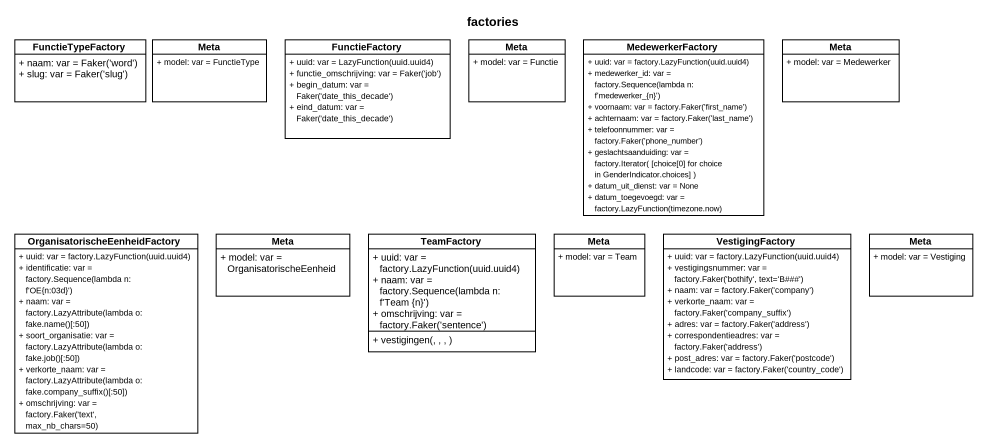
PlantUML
@startuml
title factories
hide circle
hide empty members
skinparam classAttributeIconSize 0
class FunctieTypeFactory {
  {field} + naam: var = Faker('word')
  {field} + slug: var = Faker('slug')
}
class Meta {
  + model: var = FunctieType
}
class FunctieFactory {
  {field} + uuid: var = LazyFunction(uuid.uuid4)
  {field} + functie_omschrijving: var = Faker('job')
  {field} + begin_datum: var = Faker('date_this_decade')
  {field} + eind_datum: var = Faker('date_this_decade')
}
class "Meta" as Meta_2 {
  + model: var = Functie
}
class MedewerkerFactory {
  {field} + uuid: var = factory.LazyFunction(uuid.uuid4)
  {field} + medewerker_id: var = factory.Sequence(lambda n: f'medewerker_{n}')
  {field} + voornaam: var = factory.Faker('first_name')
  {field} + achternaam: var = factory.Faker('last_name')
  {field} + telefoonnummer: var = factory.Faker('phone_number')
  {field} + geslachtsaanduiding: var = factory.Iterator( [choice[0] for choice in GenderIndicator.choices] )
  + datum_uit_dienst: var = None
  {field} + datum_toegevoegd: var = factory.LazyFunction(timezone.now)
}
class "Meta" as Meta_3 {
  + model: var = Medewerker
}
class "OrganisatorischeEenheidFactory" as OrganisatorischeEenheidFacto {
  {field} + uuid: var = factory.LazyFunction(uuid.uuid4)
  {field} + identificatie: var = factory.Sequence(lambda n: f'OE{n:03d}')
  {field} + naam: var = factory.LazyAttribute(lambda o: fake.name()[:50])
  {field} + soort_organisatie: var = factory.LazyAttribute(lambda o: fake.job()[:50])
  {field} + verkorte_naam: var = factory.LazyAttribute(lambda o: fake.company_suffix()[:50])
  {field} + omschrijving: var = factory.Faker('text', max_nb_chars=50)
}
class "Meta" as Meta_4 {
  + model: var = OrganisatorischeEenheid
}
class TeamFactory {
  {field} + uuid: var = factory.LazyFunction(uuid.uuid4)
  {field} + naam: var = factory.Sequence(lambda n: f'Team {n}')
  {field} + omschrijving: var = factory.Faker('sentence')
  + vestigingen(, , , )
}
class "Meta" as Meta_5 {
  + model: var = Team
}
class VestigingFactory {
  {field} + uuid: var = factory.LazyFunction(uuid.uuid4)
  {field} + vestigingsnummer: var = factory.Faker('bothify', text='B###')
  {field} + naam: var = factory.Faker('company')
  {field} + verkorte_naam: var = factory.Faker('company_suffix')
  {field} + adres: var = factory.Faker('address')
  {field} + correspondentieadres: var = factory.Faker('address')
  {field} + post_adres: var = factory.Faker('postcode')
  {field} + landcode: var = factory.Faker('country_code')
}
class "Meta" as Meta_6 {
  + model: var = Vestiging
}
@enduml
